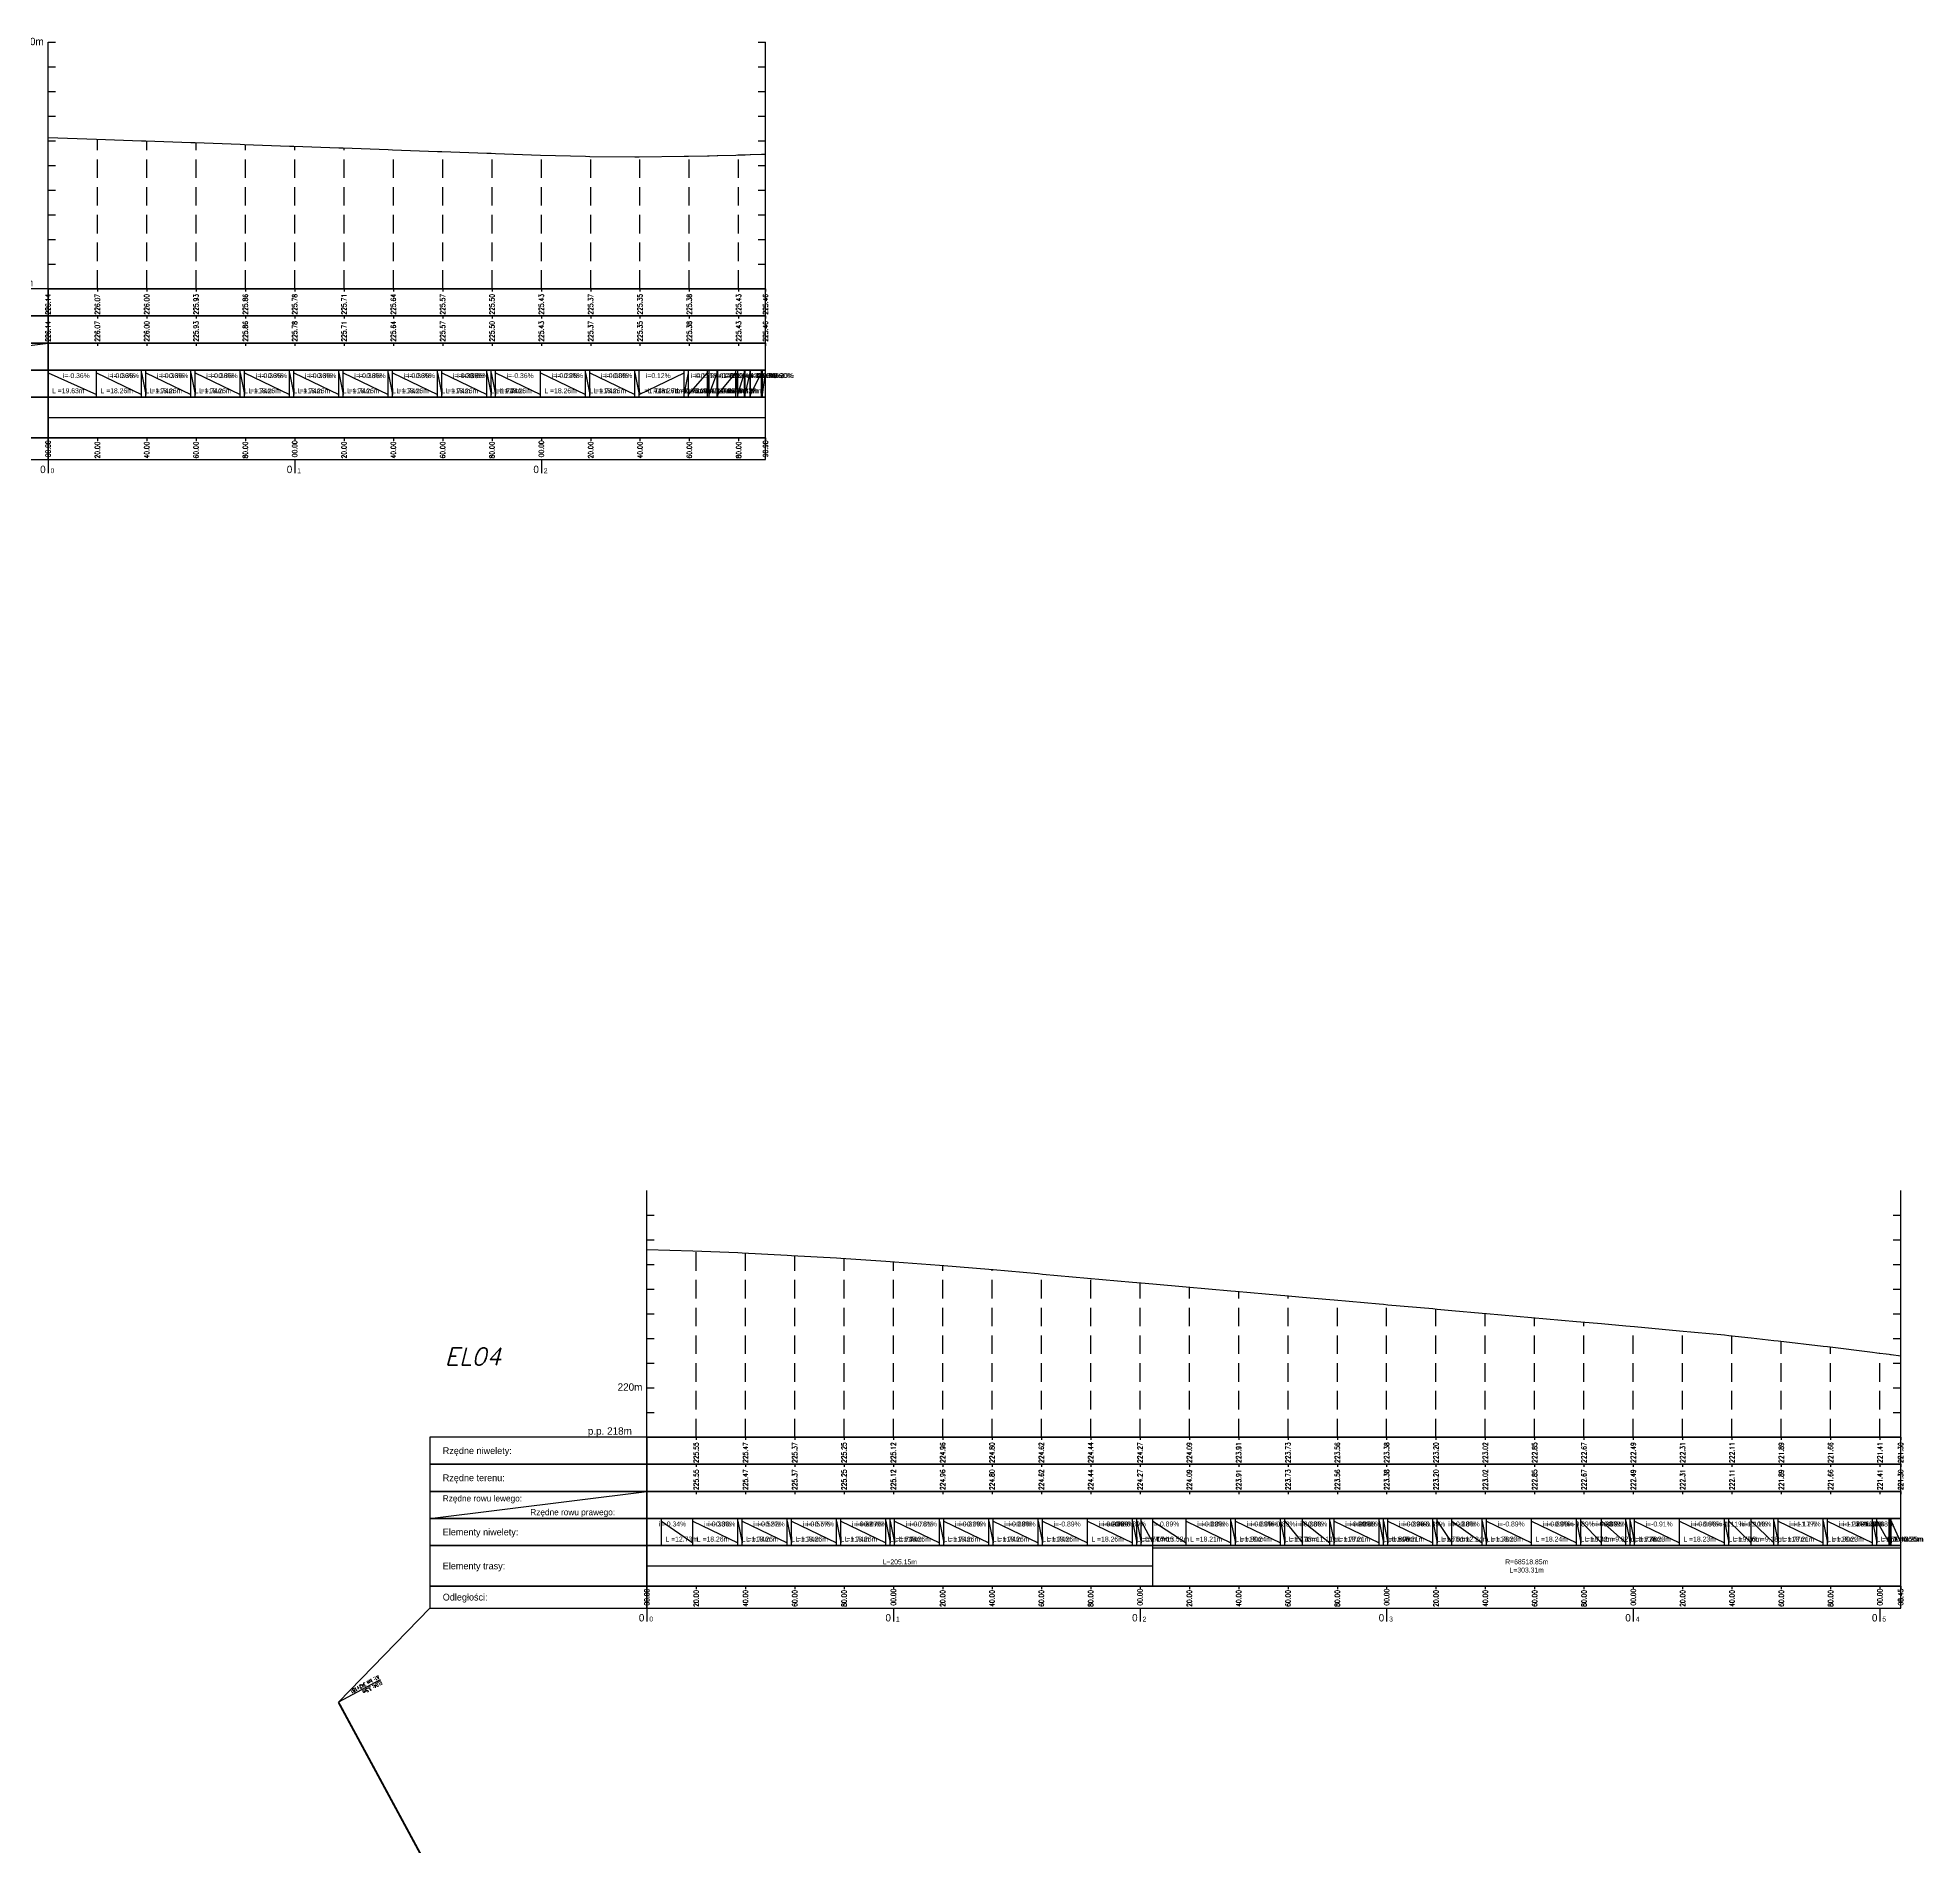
# Model space of a CAD drawing. Header units: metres. Extents: x 7399493 to 7407015, y 5696902 to 5712236.
# Drawn here: x 7404162 to 7404926, y 5706128 to 5706861 of the extents above; entities that cross this region are included whole.
import ezdxf

# ---------------------------------------------------------------- set-up
doc = ezdxf.new("R2010")
doc.units = ezdxf.units.M
doc.linetypes.add('DASHED', pattern=[0.75, 0.5, -0.25])
for name, color, linetype in [('Ekran_akustyczny_3.5m', 100, 'Continuous'), ('Ekran_akustyczny_3.5m_opis', 7, 'Continuous'), ('pomoc', 140, 'Continuous'), ('PR_0', 7, 'Continuous'), ('PR_istniejacy_teren', 7, 'Continuous'), ('robocza', 3, 'Continuous')]:
    doc.layers.add(name, color=color, linetype=linetype)
doc.styles.add('simplex 0.60', font='simplex.shx', dxfattribs={"width": 0.6})
doc.styles.add('simplex 0.80', font='simplex.shx', dxfattribs={"width": 0.8})
doc.styles.add('Standard poch.', font='simplex.shx', dxfattribs={"oblique": 15})

# ---------------------------------------------------------------- blocks, each defined once
blk = doc.blocks.new('*U88')
at = {"layer": 'robocza', "color": 7, "linetype": 'Continuous', "lineweight": -3}
for p, q in [((0, 100), (3, 100)), ((0, 0), (0, 100)), ((287.9, 100), (290.9, 100)), ((290.9, 0), (290.9, 100)), ((0, 90), (3, 90)), ((287.9, 90), (290.9, 90)), ((0, 80), (3, 80)), ((287.9, 80), (290.9, 80)), ((0, 70), (3, 70)), ((287.9, 70), (290.9, 70)), ((0, 60), (3, 60)), ((287.9, 60), (290.9, 60)), ((0, 50), (3, 50)), ((287.9, 50), (290.9, 50)), ((0, 40), (3, 40)), ((287.9, 40), (290.9, 40)), ((0, 30), (3, 30)), ((287.9, 30), (290.9, 30)), ((0, 20), (3, 20)), ((287.9, 20), (290.9, 20)), ((0, 10), (3, 10)), ((287.9, 10), (290.9, 10)), ((0, 0), (290.9, 0)), ((287.9, 0), (290.9, 0)), ((0, -11), (0, -12.1)), ((20, -11), (20, -12.1)), ((40, -11), (40, -12.1)), ((60, -11), (60, -12.1)), ((80, -11), (80, -12.1)), ((100, -11), (100, -12.1)), ((120, -11), (120, -12.1)), ((140, -11), (140, -12.1)), ((160, -11), (160, -12.1)), ((180, -11), (180, -12.1)), ((200, -11), (200, -12.1)), ((220, -11), (220, -12.1)), ((240, -11), (240, -12.1)), ((260, -11), (260, -12.1)), ((280, -11), (280, -12.1)), ((290.9, -11), (290.9, -12.1)), ((-88, -33), (0, -22)), ((0, -22), (0, -23.1)), ((20, -22), (20, -23.1)), ((40, -22), (40, -23.1)), ((60, -22), (60, -23.1)), ((80, -22), (80, -23.1)), ((100, -22), (100, -23.1)), ((120, -22), (120, -23.1)), ((140, -22), (140, -23.1)), ((160, -22), (160, -23.1)), ((180, -22), (180, -23.1)), ((200, -22), (200, -23.1)), ((220, -22), (220, -23.1)), ((240, -22), (240, -23.1)), ((260, -22), (260, -23.1)), ((280, -22), (280, -23.1)), ((290.9, -22), (290.9, -23.1)), ((0, -60.5), (0, -61.6)), ((20, -60.5), (20, -61.6)), ((40, -60.5), (40, -61.6)), ((60, -60.5), (60, -61.6)), ((80, -60.5), (80, -61.6)), ((100, -60.5), (100, -61.6)), ((120, -60.5), (120, -61.6)), ((140, -60.5), (140, -61.6)), ((160, -60.5), (160, -61.6)), ((180, -60.5), (180, -61.6)), ((200, -60.5), (200, -61.6)), ((220, -60.5), (220, -61.6)), ((240, -60.5), (240, -61.6)), ((260, -60.5), (260, -61.6)), ((280, -60.5), (280, -61.6)), ((290.9, -60.5), (290.9, -61.6)), ((0, -69.3), (0, -74.8)), ((100, -69.3), (100, -74.8)), ((200, -69.3), (200, -74.8))]:
    blk.add_line(p, q, dxfattribs=at)
at = {"layer": 'robocza', "color": 7, "linetype": 'DASHED', "lineweight": -3, "ltscale": 15}
for p, q in [((0, 0), (0, 61.42)), ((20, 0), (20, 60.7)), ((40, 0), (40, 59.98)), ((60, 0), (60, 59.27)), ((80, 0), (80, 58.55)), ((100, 0), (100, 57.83)), ((120, 0), (120, 57.12)), ((140, 0), (140, 56.4)), ((160, 0), (160, 55.69)), ((180, 0), (180, 54.97)), ((200, 0), (200, 54.26)), ((220, 0), (220, 53.69)), ((240, 0), (240, 53.54)), ((260, 0), (260, 53.78)), ((280, 0), (280, 54.31)), ((290.9, 0), (290.9, 54.64))]:
    blk.add_line(p, q, dxfattribs=at)
at = {"layer": 'robocza', "color": 1, "linetype": 'Continuous', "lineweight": -3}
for p, q in [((0, 0), (0, -1.1)), ((20, 0), (20, -1.1)), ((40, 0), (40, -1.1)), ((60, 0), (60, -1.1)), ((80, 0), (80, -1.1)), ((100, 0), (100, -1.1)), ((120, 0), (120, -1.1)), ((140, 0), (140, -1.1)), ((160, 0), (160, -1.1)), ((180, 0), (180, -1.1)), ((200, 0), (200, -1.1)), ((220, 0), (220, -1.1)), ((240, 0), (240, -1.1)), ((260, 0), (260, -1.1)), ((280, 0), (280, -1.1)), ((290.9, 0), (290.9, -1.1)), ((0, -22), (0, -23.1)), ((20, -22), (20, -23.1)), ((40, -22), (40, -23.1)), ((60, -22), (60, -23.1)), ((80, -22), (80, -23.1)), ((100, -22), (100, -23.1)), ((120, -22), (120, -23.1)), ((140, -22), (140, -23.1)), ((160, -22), (160, -23.1)), ((180, -22), (180, -23.1)), ((200, -22), (200, -23.1)), ((220, -22), (220, -23.1)), ((240, -22), (240, -23.1)), ((260, -22), (260, -23.1)), ((280, -22), (280, -23.1)), ((290.9, -22), (290.9, -23.1)), ((0, -44), (0, -33)), ((0, -34.1), (19.63, -42.9)), ((19.63, -44), (19.63, -33)), ((19.63, -34.1), (37.89, -42.9)), ((37.89, -44), (37.89, -33)), ((37.89, -34.1), (39.63, -42.9)), ((39.63, -44), (39.63, -33)), ((39.63, -34.1), (57.89, -42.9)), ((57.89, -44), (57.89, -33)), ((57.89, -34.1), (59.63, -42.9)), ((59.63, -44), (59.63, -33)), ((59.63, -34.1), (77.89, -42.9)), ((77.89, -44), (77.89, -33)), ((77.89, -34.1), (79.63, -42.9)), ((79.63, -44), (79.63, -33)), ((79.63, -34.1), (97.89, -42.9)), ((97.89, -44), (97.89, -33)), ((97.89, -34.1), (99.63, -42.9)), ((99.63, -44), (99.63, -33)), ((99.63, -34.1), (117.89, -42.9)), ((117.89, -44), (117.89, -33)), ((117.89, -34.1), (119.63, -42.9)), ((119.63, -44), (119.63, -33)), ((119.63, -34.1), (137.89, -42.9)), ((137.89, -44), (137.89, -33)), ((137.89, -34.1), (139.63, -42.9)), ((139.63, -44), (139.63, -33)), ((139.63, -34.1), (157.89, -42.9)), ((157.89, -44), (157.89, -33)), ((157.89, -34.1), (159.63, -42.9)), ((159.63, -44), (159.63, -33)), ((159.63, -34.1), (177.89, -42.9)), ((177.89, -44), (177.89, -33)), ((177.89, -34.1), (179.63, -42.9)), ((179.63, -44), (179.63, -33)), ((179.63, -34.1), (181.37, -42.9)), ((181.37, -44), (181.37, -33)), ((181.37, -34.1), (199.63, -42.9)), ((199.63, -44), (199.63, -33)), ((199.63, -34.1), (217.89, -42.9)), ((217.89, -44), (217.89, -33)), ((217.89, -34.1), (219.63, -42.9)), ((219.63, -44), (219.63, -33)), ((219.63, -34.1), (237.89, -42.9)), ((237.89, -44), (237.89, -33)), ((237.89, -34.1), (239.63, -42.9)), ((239.63, -44), (239.63, -33)), ((239.63, -42.9), (257.89, -34.1)), ((257.89, -44), (257.89, -33)), ((257.89, -42.9), (259.63, -34.1)), ((259.63, -44), (259.63, -33)), ((259.63, -42.9), (267.33, -34.1)), ((267.33, -44), (267.33, -33)), ((267.33, -42.9), (268.06, -34.1)), ((268.06, -44), (268.06, -33)), ((268.06, -42.9), (271.25, -34.1)), ((271.25, -44), (271.25, -33)), ((271.25, -42.9), (271.56, -34.1)), ((271.56, -44), (271.56, -33)), ((271.56, -42.9), (278.93, -34.1)), ((278.93, -44), (278.93, -33)), ((278.93, -42.9), (279.63, -34.1)), ((279.63, -44), (279.63, -33)), ((279.63, -42.9), (282.32, -34.1)), ((282.32, -44), (282.32, -33)), ((282.32, -42.9), (282.58, -34.1)), ((282.58, -44), (282.58, -33)), ((282.58, -42.9), (284.65, -34.1)), ((284.65, -44), (284.65, -33)), ((284.65, -42.9), (284.84, -34.1)), ((284.84, -44), (284.84, -33)), ((284.84, -42.9), (289.22, -34.1)), ((289.22, -44), (289.22, -33)), ((289.22, -42.9), (289.63, -34.1)), ((289.63, -44), (289.63, -33)), ((289.63, -42.9), (290.9, -34.1)), ((0, -60.5), (0, -44)), ((0, -52.25), (290.9, -52.25))]:
    blk.add_line(p, q, dxfattribs=at)
at = {"layer": 'robocza', "color": 7, "linetype": 'Continuous', "lineweight": -3}
for points in [[(0, -11), (0, 0), (-88, 0), (-88, -11)], [(0, -11), (290.9, -11), (290.9, 0), (0, 0)], [(0, -22), (0, -11), (-88, -11), (-88, -22)], [(0, -22), (290.9, -22), (290.9, -11), (0, -11)], [(0, -33), (0, -22), (-88, -22), (-88, -33)], [(0, -33), (0, -22), (-88, -22), (-88, -33)], [(0, -33), (290.9, -33), (290.9, -22), (0, -22)], [(0, -33), (290.9, -33), (290.9, -22), (0, -22)], [(0, -44), (0, -33), (-88, -33), (-88, -44)], [(0, -44), (290.9, -44), (290.9, -33), (0, -33)], [(0, -60.5), (0, -44), (-88, -44), (-88, -60.5)], [(0, -60.5), (290.9, -60.5), (290.9, -44), (0, -44)], [(0, -69.3), (0, -60.5), (-88, -60.5), (-88, -69.3)], [(0, -69.3), (290.9, -69.3), (290.9, -60.5), (0, -60.5)]]:
    blk.add_3dface(points, dxfattribs=at)
at = {"layer": 'robocza', "color": 2, "linetype": 'Continuous', "lineweight": -3, "char_height": 3}
for s, insert, attachment_point in [('230m', (-1.8, 100.3), 6), ('p.p. 220m', (-15, 4), 2)]:
    blk.add_mtext(s, dxfattribs=dict(at, insert=insert, attachment_point=attachment_point))
at = {"layer": 'robocza', "color": 7, "linetype": 'Continuous', "lineweight": -3, "attachment_point": 4}
for s, insert, char_height in [('Rzędne niwelety:', (-82.75, -5.9), 2.75), ('Rzędne terenu:', (-82.75, -16.9), 2.75), ('Rzędne rowu lewego:', (-82.75, -25.2), 2.5), ('Elementy niwelety:', (-82.75, -38.9), 2.75), ('Elementy trasy:', (-82.75, -52.65), 2.75), ('Odległości:', (-82.75, -65.3), 2.75)]:
    blk.add_mtext(s, dxfattribs=dict(at, insert=insert, char_height=char_height))
at = {"layer": 'robocza', "color": 1, "linetype": 'Continuous', "lineweight": -3, "insert": (-47.25, -30.8), "char_height": 2.5, "attachment_point": 4}
blk.add_mtext('Rzędne rowu prawego:', dxfattribs=at)
blk = doc.blocks.new('*U87')
at = {"layer": 'PR_istniejacy_teren', "color": 7, "linetype": 'Continuous', "lineweight": -3, "ltscale": 4}
for p, q in [((7404820.8, 5706881.61), (7404840.43, 5706880.91)), ((7404840.43, 5706880.91), (7404858.69, 5706880.26)), ((7404858.69, 5706880.26), (7404860.43, 5706880.19)), ((7404860.43, 5706880.19), (7404878.69, 5706879.54)), ((7404878.69, 5706879.54), (7404880.43, 5706879.48)), ((7404880.43, 5706879.48), (7404898.69, 5706878.82)), ((7404898.69, 5706878.82), (7404900.43, 5706878.76)), ((7404900.43, 5706878.76), (7404918.69, 5706878.11)), ((7404918.69, 5706878.11), (7404920.43, 5706878.04)), ((7404920.43, 5706878.04), (7404938.69, 5706877.39)), ((7404938.69, 5706877.39), (7404940.43, 5706877.33)), ((7404940.43, 5706877.33), (7404958.69, 5706876.67)), ((7404958.69, 5706876.67), (7404960.43, 5706876.61)), ((7404960.43, 5706876.61), (7404978.69, 5706875.96)), ((7404978.69, 5706875.96), (7404980.43, 5706875.9)), ((7404980.43, 5706875.9), (7404998.69, 5706875.24)), ((7404998.69, 5706875.24), (7405000.43, 5706875.18)), ((7405000.43, 5706875.18), (7405002.17, 5706875.12)), ((7405002.17, 5706875.12), (7405020.43, 5706874.46)), ((7405020.43, 5706874.46), (7405038.69, 5706873.94)), ((7405038.69, 5706873.94), (7405040.43, 5706873.89)), ((7405040.43, 5706873.89), (7405058.69, 5706873.75)), ((7405058.69, 5706873.75), (7405060.43, 5706873.74)), ((7405060.43, 5706873.74), (7405078.69, 5706873.95)), ((7405078.69, 5706873.95), (7405080.43, 5706873.97)), ((7405080.43, 5706873.97), (7405088.12, 5706874.14)), ((7405088.12, 5706874.14), (7405088.85, 5706874.15)), ((7405088.85, 5706874.15), (7405092.05, 5706874.24)), ((7405092.05, 5706874.24), (7405092.35, 5706874.25)), ((7405092.35, 5706874.25), (7405099.72, 5706874.47)), ((7405099.72, 5706874.47), (7405100.43, 5706874.5)), ((7405100.43, 5706874.5), (7405103.12, 5706874.58)), ((7405103.12, 5706874.58), (7405103.38, 5706874.58)), ((7405103.38, 5706874.58), (7405105.44, 5706874.65)), ((7405105.44, 5706874.65), (7405105.64, 5706874.65)), ((7405105.64, 5706874.65), (7405110.01, 5706874.78)), ((7405110.01, 5706874.78), (7405110.43, 5706874.8)), ((7405110.43, 5706874.8), (7405111.7, 5706874.83))]:
    blk.add_line(p, q, dxfattribs=at)
blk = doc.blocks.new('*U86')
at = {"layer": 'robocza', "color": 1, "linetype": 'Continuous', "lineweight": -3, "char_height": 2, "attachment_point": 6, "rotation": 89.99998, "style": 'simplex 0.80'}
for s, insert in [('226.14', (7404820.8, 5706818.11)), ('226.07', (7404840.8, 5706818.11)), ('226.00', (7404860.8, 5706818.11)), ('225.93', (7404880.8, 5706818.11)), ('225.86', (7404900.8, 5706818.11)), ('225.78', (7404920.8, 5706818.11)), ('225.71', (7404940.8, 5706818.11)), ('225.64', (7404960.8, 5706818.11)), ('225.57', (7404980.8, 5706818.11)), ('225.50', (7405000.8, 5706818.11)), ('225.43', (7405020.8, 5706818.11)), ('225.37', (7405040.8, 5706818.11)), ('225.35', (7405060.8, 5706818.11)), ('225.38', (7405080.8, 5706818.11)), ('225.43', (7405100.8, 5706818.11)), ('225.46', (7405111.7, 5706818.11))]:
    blk.add_mtext(s, dxfattribs=dict(at, insert=insert))
blk = doc.blocks.new('*U85')
at = {"layer": 'robocza', "color": 1, "linetype": 'Continuous', "lineweight": -3, "char_height": 2, "attachment_point": 6, "rotation": 89.99998, "style": 'simplex 0.80'}
for s, insert in [('226.14', (7404820.8, 5706807.11)), ('226.07', (7404840.8, 5706807.11)), ('226.00', (7404860.8, 5706807.11)), ('225.93', (7404880.8, 5706807.11)), ('225.86', (7404900.8, 5706807.11)), ('225.78', (7404920.8, 5706807.11)), ('225.71', (7404940.8, 5706807.11)), ('225.64', (7404960.8, 5706807.11)), ('225.57', (7404980.8, 5706807.11)), ('225.50', (7405000.8, 5706807.11)), ('225.43', (7405020.8, 5706807.11)), ('225.37', (7405040.8, 5706807.11)), ('225.35', (7405060.8, 5706807.11)), ('225.38', (7405080.8, 5706807.11)), ('225.43', (7405100.8, 5706807.11)), ('225.46', (7405111.7, 5706807.11))]:
    blk.add_mtext(s, dxfattribs=dict(at, insert=insert))
blk = doc.blocks.new('*U84')
at = {"layer": 'PR_0', "color": 1, "linetype": 'Continuous', "lineweight": -3, "char_height": 2}
for s, insert, attachment_point in [('i=-0.36%', (7404837.68, 5706783.95), 9), ('i=-0.36%', (7404855.94, 5706783.95), 9), ('i=-0.36%', (7404857.68, 5706783.95), 9), ('i=-0.36%', (7404875.94, 5706783.95), 9), ('i=-0.36%', (7404877.68, 5706783.95), 9), ('i=-0.36%', (7404895.94, 5706783.95), 9), ('i=-0.36%', (7404897.68, 5706783.95), 9), ('i=-0.36%', (7404915.94, 5706783.95), 9), ('i=-0.36%', (7404917.68, 5706783.95), 9), ('i=-0.36%', (7404935.94, 5706783.95), 9), ('i=-0.36%', (7404937.68, 5706783.95), 9), ('i=-0.36%', (7404955.94, 5706783.95), 9), ('i=-0.36%', (7404957.68, 5706783.95), 9), ('i=-0.36%', (7404975.94, 5706783.95), 9), ('i=-0.36%', (7404977.68, 5706783.95), 9), ('i=-0.36%', (7404995.94, 5706783.95), 9), ('i=-0.36%', (7404997.68, 5706783.95), 9), ('i=-0.36%', (7404999.42, 5706783.95), 9), ('i=-0.36%', (7405017.68, 5706783.95), 9), ('i=-0.28%', (7405035.94, 5706783.95), 9), ('i=-0.28%', (7405037.68, 5706783.95), 9), ('i=-0.08%', (7405055.94, 5706783.95), 9), ('i=-0.08%', (7405057.68, 5706783.95), 9), ('i=0.12%', (7405063.18, 5706783.95), 7), ('i=0.12%', (7405081.44, 5706783.95), 7), ('i=0.22%', (7405083.18, 5706783.95), 7), ('i=0.22%', (7405090.87, 5706783.95), 7), ('i=0.29%', (7405091.6, 5706783.95), 7), ('i=0.29%', (7405094.8, 5706783.95), 7), ('i=0.30%', (7405095.1, 5706783.95), 7), ('i=0.30%', (7405102.47, 5706783.95), 7), ('i=0.30%', (7405103.18, 5706783.95), 7), ('i=0.30%', (7405105.87, 5706783.95), 7), ('i=0.30%', (7405106.13, 5706783.95), 7), ('i=0.30%', (7405108.19, 5706783.95), 7), ('i=0.30%', (7405108.39, 5706783.95), 7), ('i=0.30%', (7405112.76, 5706783.95), 7), ('i=0.30%', (7405113.18, 5706783.95), 7), ('L =19.63m', (7404822.42, 5706777.82), 7), ('L =18.26m', (7404842.05, 5706777.82), 7), ('L =1.74m', (7404860.31, 5706777.82), 7), ('L =18.26m', (7404862.05, 5706777.82), 7), ('L =1.74m', (7404880.31, 5706777.82), 7), ('L =18.26m', (7404882.05, 5706777.82), 7), ('L =1.74m', (7404900.31, 5706777.82), 7), ('L =18.26m', (7404902.05, 5706777.82), 7), ('L =1.74m', (7404920.31, 5706777.82), 7), ('L =18.26m', (7404922.05, 5706777.82), 7), ('L =1.74m', (7404940.31, 5706777.82), 7), ('L =18.26m', (7404942.05, 5706777.82), 7), ('L =1.74m', (7404960.31, 5706777.82), 7), ('L =18.26m', (7404962.05, 5706777.82), 7), ('L =1.74m', (7404980.31, 5706777.82), 7), ('L =18.26m', (7404982.05, 5706777.82), 7), ('L =1.74m', (7405000.31, 5706777.82), 7), ('L =1.74m', (7405002.05, 5706777.82), 7), ('L =18.26m', (7405003.79, 5706777.82), 7), ('L =18.26m', (7405022.05, 5706777.82), 7), ('L =1.74m', (7405040.31, 5706777.82), 7), ('L =18.26m', (7405042.05, 5706777.82), 7), ('L =1.74m', (7405060.31, 5706777.82), 7), ('L =18.26m', (7405077.06, 5706777.82), 9), ('L =1.74m', (7405078.8, 5706777.82), 9), ('L =7.69m', (7405086.5, 5706777.82), 9), ('L =0.73m', (7405087.23, 5706777.82), 9), ('L =3.19m', (7405090.42, 5706777.82), 9), ('L =0.30m', (7405090.73, 5706777.82), 9), ('L =7.37m', (7405098.1, 5706777.82), 9), ('L =0.70m', (7405098.8, 5706777.82), 9), ('L =2.69m', (7405101.5, 5706777.82), 9), ('L =0.26m', (7405101.75, 5706777.82), 9), ('L =2.07m', (7405103.82, 5706777.82), 9), ('L =0.20m', (7405104.01, 5706777.82), 9), ('L =4.37m', (7405108.39, 5706777.82), 9), ('L =0.42m', (7405108.8, 5706777.82), 9), ('L =1.27m', (7405110.08, 5706777.82), 9)]:
    blk.add_mtext(s, dxfattribs=dict(at, insert=insert, attachment_point=attachment_point))
blk = doc.blocks.new('*U83')
at = {"layer": 'robocza', "color": 1, "linetype": 'Continuous', "lineweight": -3, "char_height": 2, "attachment_point": 5, "rotation": 90, "style": 'simplex 0.80'}
for s, insert in [('00.00', (7404820.8, 5706755.3)), ('20.00', (7404840.8, 5706754.8)), ('40.00', (7404860.8, 5706754.8)), ('60.00', (7404880.8, 5706754.8)), ('80.00', (7404900.8, 5706754.8)), ('00.00', (7404920.8, 5706755.3)), ('20.00', (7404940.8, 5706754.8)), ('40.00', (7404960.8, 5706754.8)), ('60.00', (7404980.8, 5706754.8)), ('80.00', (7405000.8, 5706754.8)), ('00.00', (7405020.8, 5706755.3)), ('20.00', (7405040.8, 5706754.8)), ('40.00', (7405060.8, 5706754.8)), ('60.00', (7405080.8, 5706754.8)), ('80.00', (7405100.8, 5706754.8)), ('90.90', (7405111.7, 5706755.3))]:
    blk.add_mtext(s, dxfattribs=dict(at, insert=insert))
blk = doc.blocks.new('*U82')
at = {"layer": 'robocza', "color": 1, "linetype": 'Continuous', "lineweight": -3}
for s, insert, char_height, attachment_point in [('0', (7404819.8, 5706745.4), 3, 9), ('0', (7404821.79, 5706745.4), 2, 7), ('0', (7404919.8, 5706745.4), 3, 9), ('1', (7404921.79, 5706745.4), 2, 7), ('0', (7405019.8, 5706745.4), 3, 9), ('2', (7405021.79, 5706745.4), 2, 7)]:
    blk.add_mtext(s, dxfattribs=dict(at, insert=insert, char_height=char_height, attachment_point=attachment_point))
blk = doc.blocks.new('*U96')
at = {"layer": 'robocza', "color": 7, "linetype": 'DASHED', "lineweight": -3, "ltscale": 15}
for p, q in [((0, 0), (0, 100)), ((20, 0), (20, 75.48)), ((40, 0), (40, 74.7)), ((60, 0), (60, 73.66)), ((80, 0), (80, 72.5)), ((100, 0), (100, 71.16)), ((120, 0), (120, 69.62)), ((140, 0), (140, 67.98)), ((160, 0), (160, 66.21)), ((180, 0), (180, 64.43)), ((200, 0), (200, 62.66)), ((220, 0), (220, 60.89)), ((240, 0), (240, 59.11)), ((260, 0), (260, 57.33)), ((280, 0), (280, 55.56)), ((300, 0), (300, 53.78)), ((320, 0), (320, 52)), ((340, 0), (340, 50.23)), ((360, 0), (360, 48.45)), ((380, 0), (380, 46.67)), ((400, 0), (400, 44.9)), ((420, 0), (420, 43.07)), ((440, 0), (440, 41.13)), ((460, 0), (460, 38.91)), ((480, 0), (480, 36.56)), ((500, 0), (500, 34.1)), ((508.45, 0), (508.45, 33.02))]:
    blk.add_line(p, q, dxfattribs=at)
at = {"layer": 'robocza', "color": 7, "linetype": 'Continuous', "lineweight": -3}
for p, q in [((0, 0), (0, 100)), ((508.45, 0), (508.45, 100)), ((0, 90), (3, 90)), ((505.45, 90), (508.45, 90)), ((0, 80), (3, 80)), ((505.45, 80), (508.45, 80)), ((0, 70), (3, 70)), ((505.45, 70), (508.45, 70)), ((0, 60), (3, 60)), ((505.45, 60), (508.45, 60)), ((0, 50), (3, 50)), ((505.45, 50), (508.45, 50)), ((0, 40), (3, 40)), ((505.45, 40), (508.45, 40)), ((0, 30), (3, 30)), ((505.45, 30), (508.45, 30)), ((0, 20), (3, 20)), ((505.45, 20), (508.45, 20)), ((0, 10), (3, 10)), ((505.45, 10), (508.45, 10)), ((0, 0), (508.45, 0)), ((505.45, 0), (508.45, 0)), ((0, -11), (0, -12.1)), ((20, -11), (20, -12.1)), ((40, -11), (40, -12.1)), ((60, -11), (60, -12.1)), ((80, -11), (80, -12.1)), ((100, -11), (100, -12.1)), ((120, -11), (120, -12.1)), ((140, -11), (140, -12.1)), ((160, -11), (160, -12.1)), ((180, -11), (180, -12.1)), ((200, -11), (200, -12.1)), ((220, -11), (220, -12.1)), ((240, -11), (240, -12.1)), ((260, -11), (260, -12.1)), ((280, -11), (280, -12.1)), ((300, -11), (300, -12.1)), ((320, -11), (320, -12.1)), ((340, -11), (340, -12.1)), ((360, -11), (360, -12.1)), ((380, -11), (380, -12.1)), ((400, -11), (400, -12.1)), ((420, -11), (420, -12.1)), ((440, -11), (440, -12.1)), ((460, -11), (460, -12.1)), ((480, -11), (480, -12.1)), ((500, -11), (500, -12.1)), ((508.45, -11), (508.45, -12.1)), ((-88, -33), (0, -22)), ((0, -22), (0, -23.1)), ((20, -22), (20, -23.1)), ((40, -22), (40, -23.1)), ((60, -22), (60, -23.1)), ((80, -22), (80, -23.1)), ((100, -22), (100, -23.1)), ((120, -22), (120, -23.1)), ((140, -22), (140, -23.1)), ((160, -22), (160, -23.1)), ((180, -22), (180, -23.1)), ((200, -22), (200, -23.1)), ((220, -22), (220, -23.1)), ((240, -22), (240, -23.1)), ((260, -22), (260, -23.1)), ((280, -22), (280, -23.1)), ((300, -22), (300, -23.1)), ((320, -22), (320, -23.1)), ((340, -22), (340, -23.1)), ((360, -22), (360, -23.1)), ((380, -22), (380, -23.1)), ((400, -22), (400, -23.1)), ((420, -22), (420, -23.1)), ((440, -22), (440, -23.1)), ((460, -22), (460, -23.1)), ((480, -22), (480, -23.1)), ((500, -22), (500, -23.1)), ((508.45, -22), (508.45, -23.1)), ((0, -60.5), (0, -61.6)), ((20, -60.5), (20, -61.6)), ((40, -60.5), (40, -61.6)), ((60, -60.5), (60, -61.6)), ((80, -60.5), (80, -61.6)), ((100, -60.5), (100, -61.6)), ((120, -60.5), (120, -61.6)), ((140, -60.5), (140, -61.6)), ((160, -60.5), (160, -61.6)), ((180, -60.5), (180, -61.6)), ((200, -60.5), (200, -61.6)), ((220, -60.5), (220, -61.6)), ((240, -60.5), (240, -61.6)), ((260, -60.5), (260, -61.6)), ((280, -60.5), (280, -61.6)), ((300, -60.5), (300, -61.6)), ((320, -60.5), (320, -61.6)), ((340, -60.5), (340, -61.6)), ((360, -60.5), (360, -61.6)), ((380, -60.5), (380, -61.6)), ((400, -60.5), (400, -61.6)), ((420, -60.5), (420, -61.6)), ((440, -60.5), (440, -61.6)), ((460, -60.5), (460, -61.6)), ((480, -60.5), (480, -61.6)), ((500, -60.5), (500, -61.6)), ((508.45, -60.5), (508.45, -61.6)), ((0, -69.3), (0, -74.8)), ((100, -69.3), (100, -74.8)), ((200, -69.3), (200, -74.8)), ((300, -69.3), (300, -74.8)), ((400, -69.3), (400, -74.8)), ((500, -69.3), (500, -74.8))]:
    blk.add_line(p, q, dxfattribs=at)
at = {"layer": 'robocza', "color": 1, "linetype": 'Continuous', "lineweight": -3}
for p, q in [((0, 0), (0, -1.1)), ((20, 0), (20, -1.1)), ((40, 0), (40, -1.1)), ((60, 0), (60, -1.1)), ((80, 0), (80, -1.1)), ((100, 0), (100, -1.1)), ((120, 0), (120, -1.1)), ((140, 0), (140, -1.1)), ((160, 0), (160, -1.1)), ((180, 0), (180, -1.1)), ((200, 0), (200, -1.1)), ((220, 0), (220, -1.1)), ((240, 0), (240, -1.1)), ((260, 0), (260, -1.1)), ((280, 0), (280, -1.1)), ((300, 0), (300, -1.1)), ((320, 0), (320, -1.1)), ((340, 0), (340, -1.1)), ((360, 0), (360, -1.1)), ((380, 0), (380, -1.1)), ((400, 0), (400, -1.1)), ((420, 0), (420, -1.1)), ((440, 0), (440, -1.1)), ((460, 0), (460, -1.1)), ((480, 0), (480, -1.1)), ((500, 0), (500, -1.1)), ((508.45, 0), (508.45, -1.1)), ((0, -22), (0, -23.1)), ((20, -22), (20, -23.1)), ((40, -22), (40, -23.1)), ((60, -22), (60, -23.1)), ((80, -22), (80, -23.1)), ((100, -22), (100, -23.1)), ((120, -22), (120, -23.1)), ((140, -22), (140, -23.1)), ((160, -22), (160, -23.1)), ((180, -22), (180, -23.1)), ((200, -22), (200, -23.1)), ((220, -22), (220, -23.1)), ((240, -22), (240, -23.1)), ((260, -22), (260, -23.1)), ((280, -22), (280, -23.1)), ((300, -22), (300, -23.1)), ((320, -22), (320, -23.1)), ((340, -22), (340, -23.1)), ((360, -22), (360, -23.1)), ((380, -22), (380, -23.1)), ((400, -22), (400, -23.1)), ((420, -22), (420, -23.1)), ((440, -22), (440, -23.1)), ((460, -22), (460, -23.1)), ((480, -22), (480, -23.1)), ((500, -22), (500, -23.1)), ((508.45, -22), (508.45, -23.1)), ((5.94, -44), (5.94, -33)), ((5.94, -34.1), (18.67, -42.9)), ((18.67, -44), (18.67, -33)), ((18.67, -34.1), (36.93, -42.9)), ((36.93, -44), (36.93, -33)), ((36.93, -34.1), (38.67, -42.9)), ((38.67, -44), (38.67, -33)), ((38.67, -34.1), (56.93, -42.9)), ((56.93, -44), (56.93, -33)), ((56.93, -34.1), (58.67, -42.9)), ((58.67, -44), (58.67, -33)), ((58.67, -34.1), (76.93, -42.9)), ((76.93, -44), (76.93, -33)), ((76.93, -34.1), (78.67, -42.9)), ((78.67, -44), (78.67, -33)), ((78.67, -34.1), (96.93, -42.9)), ((96.93, -44), (96.93, -33)), ((96.93, -34.1), (98.67, -42.9)), ((98.67, -44), (98.67, -33)), ((98.67, -34.1), (100.41, -42.9)), ((100.41, -44), (100.41, -33)), ((100.41, -34.1), (118.67, -42.9)), ((118.67, -44), (118.67, -33)), ((118.67, -34.1), (120.41, -42.9)), ((120.41, -44), (120.41, -33)), ((120.41, -34.1), (138.67, -42.9)), ((138.67, -44), (138.67, -33)), ((138.67, -34.1), (140.41, -42.9)), ((140.41, -44), (140.41, -33)), ((140.41, -34.1), (158.67, -42.9)), ((158.67, -44), (158.67, -33)), ((158.67, -34.1), (160.41, -42.9)), ((160.41, -44), (160.41, -33)), ((160.41, -34.1), (178.67, -42.9)), ((178.67, -44), (178.67, -33)), ((178.67, -34.1), (196.93, -42.9)), ((196.93, -44), (196.93, -33)), ((196.93, -34.1), (198.67, -42.9)), ((198.67, -44), (198.67, -33)), ((198.67, -34.1), (200.4, -42.9)), ((200.4, -44), (200.4, -33)), ((200.4, -34.1), (205.15, -42.9)), ((205.15, -44), (205.15, -33)), ((205.15, -34.1), (218.67, -42.9)), ((218.67, -44), (218.67, -33)), ((218.67, -34.1), (236.88, -42.9)), ((236.88, -44), (236.88, -33)), ((236.88, -34.1), (238.68, -42.9)), ((238.68, -44), (238.68, -33)), ((238.68, -34.1), (256.91, -42.9)), ((256.91, -44), (256.91, -33)), ((256.91, -34.1), (258.68, -42.9)), ((258.68, -44), (258.68, -33)), ((258.68, -34.1), (265.81, -42.9)), ((265.81, -44), (265.81, -33)), ((265.81, -34.1), (276.91, -42.9)), ((276.91, -44), (276.91, -33)), ((276.91, -34.1), (278.69, -42.9)), ((278.69, -44), (278.69, -33)), ((278.69, -34.1), (296.9, -42.9)), ((296.9, -44), (296.9, -33)), ((296.9, -34.1), (298.69, -42.9)), ((298.69, -44), (298.69, -33)), ((298.69, -34.1), (300.49, -42.9)), ((300.49, -44), (300.49, -33)), ((300.49, -34.1), (318.7, -42.9)), ((318.7, -44), (318.7, -33)), ((318.7, -34.1), (320.46, -42.9)), ((320.46, -44), (320.46, -33)), ((320.46, -34.1), (326.47, -42.9)), ((326.47, -44), (326.47, -33)), ((326.47, -34.1), (338.7, -42.9)), ((338.7, -44), (338.7, -33)), ((338.7, -34.1), (340.48, -42.9)), ((340.48, -44), (340.48, -33)), ((340.48, -34.1), (358.71, -42.9)), ((358.71, -44), (358.71, -33)), ((358.71, -34.1), (376.94, -42.9)), ((376.94, -44), (376.94, -33)), ((376.94, -34.1), (378.71, -42.9)), ((378.71, -44), (378.71, -33)), ((378.71, -34.1), (387.13, -42.9)), ((387.13, -44), (387.13, -33)), ((387.13, -34.1), (396.95, -42.9)), ((396.95, -44), (396.95, -33)), ((396.95, -34.1), (398.72, -42.9)), ((398.72, -44), (398.72, -33)), ((398.72, -34.1), (400.5, -42.9)), ((400.5, -44), (400.5, -33)), ((400.5, -34.1), (418.73, -42.9)), ((418.73, -44), (418.73, -33)), ((418.73, -34.1), (436.96, -42.9)), ((436.96, -44), (436.96, -33)), ((436.96, -34.1), (438.73, -42.9)), ((438.73, -44), (438.73, -33)), ((438.73, -34.1), (447.79, -42.9)), ((447.79, -44), (447.79, -33)), ((447.79, -34.1), (456.97, -42.9)), ((456.97, -44), (456.97, -33)), ((456.97, -34.1), (458.74, -42.9)), ((458.74, -44), (458.74, -33)), ((458.74, -34.1), (476.95, -42.9)), ((476.95, -44), (476.95, -33)), ((476.95, -34.1), (478.74, -42.9)), ((478.74, -44), (478.74, -33)), ((478.74, -34.1), (496.97, -42.9)), ((496.97, -44), (496.97, -33)), ((496.97, -34.1), (498.75, -42.9)), ((498.75, -44), (498.75, -33)), ((498.75, -34.1), (503.78, -42.9)), ((503.78, -44), (503.78, -33)), ((503.78, -34.1), (504.28, -42.9)), ((504.28, -44), (504.28, -33)), ((504.28, -34.1), (504.52, -42.9)), ((504.52, -44), (504.52, -33)), ((504.52, -34.1), (508.45, -42.9)), ((0, -60.5), (0, -44)), ((205.15, -60.5), (205.15, -44)), ((205.15, -52.25), (205.15, -44.83)), ((205.15, -44.83), (508.45, -44.83)), ((0, -52.25), (0, -52.25)), ((0, -52.25), (205.15, -52.25))]:
    blk.add_line(p, q, dxfattribs=at)
at = {"layer": 'robocza', "color": 7, "linetype": 'Continuous', "lineweight": -3}
for points in [[(0, -11), (0, 0), (-88, 0), (-88, -11)], [(0, -11), (508.45, -11), (508.45, 0), (0, 0)], [(0, -22), (0, -11), (-88, -11), (-88, -22)], [(0, -22), (508.45, -22), (508.45, -11), (0, -11)], [(0, -33), (0, -22), (-88, -22), (-88, -33)], [(0, -33), (0, -22), (-88, -22), (-88, -33)], [(0, -33), (508.45, -33), (508.45, -22), (0, -22)], [(0, -33), (508.45, -33), (508.45, -22), (0, -22)], [(0, -44), (0, -33), (-88, -33), (-88, -44)], [(0, -44), (508.45, -44), (508.45, -33), (0, -33)], [(0, -60.5), (0, -44), (-88, -44), (-88, -60.5)], [(0, -60.5), (508.45, -60.5), (508.45, -44), (0, -44)], [(0, -69.3), (0, -60.5), (-88, -60.5), (-88, -69.3)], [(0, -69.3), (508.45, -69.3), (508.45, -60.5), (0, -60.5)]]:
    blk.add_3dface(points, dxfattribs=at)
at = {"layer": 'robocza', "color": 2, "linetype": 'Continuous', "lineweight": -3, "char_height": 3}
for s, insert, attachment_point in [('220m', (-1.8, 20.3), 6), ('p.p. 218m', (-15, 4), 2)]:
    blk.add_mtext(s, dxfattribs=dict(at, insert=insert, attachment_point=attachment_point))
at = {"layer": 'robocza', "color": 7, "linetype": 'Continuous', "lineweight": -3, "attachment_point": 4}
for s, insert, char_height in [('Rzędne niwelety:', (-82.75, -5.9), 2.75), ('Rzędne terenu:', (-82.75, -16.9), 2.75), ('Rzędne rowu lewego:', (-82.75, -25.2), 2.5), ('Elementy niwelety:', (-82.75, -38.9), 2.75), ('Elementy trasy:', (-82.75, -52.65), 2.75), ('Odległości:', (-82.75, -65.3), 2.75)]:
    blk.add_mtext(s, dxfattribs=dict(at, insert=insert, char_height=char_height))
at = {"layer": 'robocza', "color": 1, "linetype": 'Continuous', "lineweight": -3, "insert": (-47.25, -30.8), "char_height": 2.5, "attachment_point": 4}
blk.add_mtext('Rzędne rowu prawego:', dxfattribs=at)
blk = doc.blocks.new('*U94')
at = {"layer": 'robocza', "color": 1, "linetype": 'Continuous', "lineweight": -3, "char_height": 2, "attachment_point": 6, "rotation": 89.99998, "style": 'simplex 0.80'}
for s, insert in [('225.55', (7404820.36, 5707072.08)), ('225.47', (7404840.36, 5707072.08)), ('225.37', (7404860.36, 5707072.08)), ('225.25', (7404880.36, 5707072.08)), ('225.12', (7404900.36, 5707072.08)), ('224.96', (7404920.36, 5707072.08)), ('224.80', (7404940.36, 5707072.08)), ('224.62', (7404960.36, 5707072.08)), ('224.44', (7404980.36, 5707072.08)), ('224.27', (7405000.36, 5707072.08)), ('224.09', (7405020.36, 5707072.08)), ('223.91', (7405040.36, 5707072.08)), ('223.73', (7405060.36, 5707072.08)), ('223.56', (7405080.36, 5707072.08)), ('223.38', (7405100.36, 5707072.08)), ('223.20', (7405120.36, 5707072.08)), ('223.02', (7405140.36, 5707072.08)), ('222.85', (7405160.36, 5707072.08)), ('222.67', (7405180.36, 5707072.08)), ('222.49', (7405200.36, 5707072.08)), ('222.31', (7405220.36, 5707072.08)), ('222.11', (7405240.36, 5707072.08)), ('221.89', (7405260.36, 5707072.08)), ('221.66', (7405280.36, 5707072.08)), ('221.41', (7405300.36, 5707072.08)), ('221.30', (7405308.81, 5707072.08))]:
    blk.add_mtext(s, dxfattribs=dict(at, insert=insert))
blk = doc.blocks.new('*U93')
at = {"layer": 'robocza', "color": 1, "linetype": 'Continuous', "lineweight": -3, "char_height": 2, "attachment_point": 6, "rotation": 89.99998, "style": 'simplex 0.80'}
for s, insert in [('225.55', (7404820.36, 5707061.08)), ('225.47', (7404840.36, 5707061.08)), ('225.37', (7404860.36, 5707061.08)), ('225.25', (7404880.36, 5707061.08)), ('225.12', (7404900.36, 5707061.08)), ('224.96', (7404920.36, 5707061.08)), ('224.80', (7404940.36, 5707061.08)), ('224.62', (7404960.36, 5707061.08)), ('224.44', (7404980.36, 5707061.08)), ('224.27', (7405000.36, 5707061.08)), ('224.09', (7405020.36, 5707061.08)), ('223.73', (7405060.36, 5707061.08)), ('223.56', (7405080.36, 5707061.08)), ('223.38', (7405100.36, 5707061.08)), ('223.20', (7405120.36, 5707061.08)), ('223.02', (7405140.36, 5707061.08)), ('222.85', (7405160.36, 5707061.08)), ('222.67', (7405180.36, 5707061.08)), ('222.49', (7405200.36, 5707061.08)), ('221.89', (7405260.36, 5707061.08)), ('221.66', (7405280.36, 5707061.08)), ('221.30', (7405308.81, 5707061.08)), ('223.91', (7405040.36, 5707061.08)), ('222.31', (7405220.36, 5707061.08)), ('222.11', (7405240.36, 5707061.08)), ('221.41', (7405300.36, 5707061.08))]:
    blk.add_mtext(s, dxfattribs=dict(at, insert=insert))
blk = doc.blocks.new('*U92')
at = {"layer": 'PR_0', "color": 1, "linetype": 'Continuous', "lineweight": -3, "char_height": 2}
for s, insert, attachment_point in [('i=-0.34%', (7404816.28, 5707037.91), 9), ('i=-0.38%', (7404834.54, 5707037.91), 9), ('i=-0.38%', (7404836.28, 5707037.91), 9), ('i=-0.52%', (7404854.54, 5707037.91), 9), ('i=-0.52%', (7404856.28, 5707037.91), 9), ('i=-0.57%', (7404874.54, 5707037.91), 9), ('i=-0.57%', (7404876.28, 5707037.91), 9), ('i=-0.67%', (7404894.54, 5707037.91), 9), ('i=-0.67%', (7404896.28, 5707037.91), 9), ('i=-0.76%', (7404898.02, 5707037.91), 9), ('i=-0.76%', (7404916.28, 5707037.91), 9), ('i=-0.81%', (7404918.02, 5707037.91), 9), ('i=-0.81%', (7404936.28, 5707037.91), 9), ('i=-0.89%', (7404938.02, 5707037.91), 9), ('i=-0.89%', (7404956.28, 5707037.91), 9), ('i=-0.89%', (7404958.02, 5707037.91), 9), ('i=-0.89%', (7404976.28, 5707037.91), 9), ('i=-0.89%', (7404994.54, 5707037.91), 9), ('i=-0.89%', (7404996.28, 5707037.91), 9), ('i=-0.89%', (7404998.02, 5707037.91), 9), ('i=-0.89%', (7405002.76, 5707037.91), 9), ('i=-0.89%', (7405016.28, 5707037.91), 9), ('i=-0.89%', (7405034.49, 5707037.91), 9), ('i=-0.89%', (7405036.29, 5707037.91), 9), ('i=-0.89%', (7405054.53, 5707037.91), 9), ('i=-0.89%', (7405056.29, 5707037.91), 9), ('i=-0.89%', (7405063.42, 5707037.91), 9), ('i=-0.88%', (7405074.53, 5707037.91), 9), ('i=-0.88%', (7405076.3, 5707037.91), 9), ('i=-0.89%', (7405094.51, 5707037.91), 9), ('i=-0.89%', (7405096.3, 5707037.91), 9), ('i=-0.89%', (7405098.1, 5707037.91), 9), ('i=-0.89%', (7405116.31, 5707037.91), 9), ('i=-0.89%', (7405118.07, 5707037.91), 9), ('i=-0.89%', (7405124.08, 5707037.91), 9), ('i=-0.88%', (7405136.31, 5707037.91), 9), ('i=-0.89%', (7405138.09, 5707037.91), 9), ('i=-0.89%', (7405156.32, 5707037.91), 9), ('i=-0.89%', (7405174.55, 5707037.91), 9), ('i=-0.89%', (7405176.33, 5707037.91), 9), ('i=-0.89%', (7405184.74, 5707037.91), 9), ('i=-0.88%', (7405194.56, 5707037.91), 9), ('i=-0.88%', (7405196.33, 5707037.91), 9), ('i=-0.91%', (7405198.11, 5707037.91), 9), ('i=-0.91%', (7405216.34, 5707037.91), 9), ('i=-0.96%', (7405234.57, 5707037.91), 9), ('i=-0.96%', (7405236.34, 5707037.91), 9), ('i=-1.11%', (7405245.4, 5707037.91), 9), ('i=-1.10%', (7405254.58, 5707037.91), 9), ('i=-1.10%', (7405256.35, 5707037.91), 9), ('i=-1.17%', (7405274.56, 5707037.91), 9), ('i=-1.17%', (7405276.35, 5707037.91), 9), ('i=-1.23%', (7405294.58, 5707037.91), 9), ('i=-1.23%', (7405296.36, 5707037.91), 9), ('i=-1.28%', (7405301.39, 5707037.91), 9), ('i=-1.28%', (7405301.89, 5707037.91), 9), ('i=-1.28%', (7405302.14, 5707037.91), 9), ('i=-1.28%', (7405306.06, 5707037.91), 9), ('L =12.73m', (7404807.93, 5707031.79), 7), ('L =18.26m', (7404820.65, 5707031.79), 7), ('L =1.74m', (7404838.91, 5707031.79), 7), ('L =18.26m', (7404840.65, 5707031.79), 7), ('L =1.74m', (7404858.91, 5707031.79), 7), ('L =18.26m', (7404860.65, 5707031.79), 7), ('L =1.74m', (7404878.91, 5707031.79), 7), ('L =18.26m', (7404880.65, 5707031.79), 7), ('L =1.74m', (7404898.91, 5707031.79), 7), ('L =1.74m', (7404900.65, 5707031.79), 7), ('L =18.26m', (7404902.39, 5707031.79), 7), ('L =1.74m', (7404920.65, 5707031.79), 7), ('L =18.26m', (7404922.39, 5707031.79), 7), ('L =1.74m', (7404940.65, 5707031.79), 7), ('L =18.26m', (7404942.39, 5707031.79), 7), ('L =1.74m', (7404960.65, 5707031.79), 7), ('L =18.26m', (7404962.39, 5707031.79), 7), ('L =18.26m', (7404980.65, 5707031.79), 7), ('L =1.74m', (7404998.91, 5707031.79), 7), ('L =1.74m', (7405000.65, 5707031.79), 7), ('L =4.74m', (7405002.39, 5707031.79), 7), ('L =13.52m', (7405007.13, 5707031.79), 7), ('L =18.21m', (7405020.66, 5707031.79), 7), ('L =1.80m', (7405038.87, 5707031.79), 7), ('L =18.24m', (7405040.66, 5707031.79), 7), ('L =1.77m', (7405058.9, 5707031.79), 7), ('L =7.13m', (7405060.67, 5707031.79), 7), ('L =11.11m', (7405067.79, 5707031.79), 7), ('L =1.77m', (7405078.9, 5707031.79), 7), ('L =18.21m', (7405080.67, 5707031.79), 7), ('L =1.80m', (7405098.88, 5707031.79), 7), ('L =1.79m', (7405100.68, 5707031.79), 7), ('L =18.21m', (7405102.47, 5707031.79), 7), ('L =1.76m', (7405120.68, 5707031.79), 7), ('L =6.01m', (7405122.44, 5707031.79), 7), ('L =12.24m', (7405128.45, 5707031.79), 7), ('L =1.78m', (7405140.69, 5707031.79), 7), ('L =18.23m', (7405142.47, 5707031.79), 7), ('L =18.24m', (7405160.69, 5707031.79), 7), ('L =1.77m', (7405178.93, 5707031.79), 7), ('L =8.42m', (7405180.7, 5707031.79), 7), ('L =9.82m', (7405189.12, 5707031.79), 7), ('L =1.77m', (7405198.94, 5707031.79), 7), ('L =1.78m', (7405200.71, 5707031.79), 7), ('L =18.23m', (7405202.48, 5707031.79), 7), ('L =18.23m', (7405220.71, 5707031.79), 7), ('L =1.77m', (7405238.94, 5707031.79), 7), ('L =9.06m', (7405240.72, 5707031.79), 7), ('L =9.18m', (7405249.78, 5707031.79), 7), ('L =1.77m', (7405258.95, 5707031.79), 7), ('L =18.21m', (7405260.72, 5707031.79), 7), ('L =1.80m', (7405278.93, 5707031.79), 7), ('L =18.23m', (7405280.73, 5707031.79), 7), ('L =1.77m', (7405298.96, 5707031.79), 7), ('L =5.04m', (7405300.73, 5707031.79), 7), ('L =0.50m', (7405305.77, 5707031.79), 7), ('L =0.25m', (7405306.26, 5707031.79), 7), ('L =3.93m', (7405306.51, 5707031.79), 7)]:
    blk.add_mtext(s, dxfattribs=dict(at, insert=insert, attachment_point=attachment_point))
blk = doc.blocks.new('*U91')
at = {"layer": 'robocza', "color": 1, "linetype": 'Continuous', "lineweight": -3, "char_height": 2}
for s, insert, attachment_point in [('L=205.15m', (7404902.93, 5707022.54), 8), ('R=68518.85m^JL=303.31m', (7405157.16, 5707021.91), 5)]:
    blk.add_mtext(s, dxfattribs=dict(at, insert=insert, attachment_point=attachment_point))
blk = doc.blocks.new('*U90')
at = {"layer": 'robocza', "color": 1, "linetype": 'Continuous', "lineweight": -3, "char_height": 2, "attachment_point": 5, "rotation": 90, "style": 'simplex 0.80'}
for s, insert in [('00.00', (7404800.36, 5707009.26)), ('20.00', (7404820.36, 5707008.76)), ('40.00', (7404840.36, 5707008.76)), ('60.00', (7404860.36, 5707008.76)), ('80.00', (7404880.36, 5707008.76)), ('00.00', (7404900.36, 5707009.26)), ('20.00', (7404920.36, 5707008.76)), ('40.00', (7404940.36, 5707008.76)), ('60.00', (7404960.36, 5707008.76)), ('80.00', (7404980.36, 5707008.76)), ('00.00', (7405000.36, 5707009.26)), ('20.00', (7405020.36, 5707008.76)), ('40.00', (7405040.36, 5707008.76)), ('60.00', (7405060.36, 5707008.76)), ('80.00', (7405080.36, 5707008.76)), ('00.00', (7405100.36, 5707009.26)), ('20.00', (7405120.36, 5707008.76)), ('40.00', (7405140.36, 5707008.76)), ('60.00', (7405160.36, 5707008.76)), ('80.00', (7405180.36, 5707008.76)), ('00.00', (7405200.36, 5707009.26)), ('20.00', (7405220.36, 5707008.76)), ('40.00', (7405240.36, 5707008.76)), ('60.00', (7405260.36, 5707008.76)), ('80.00', (7405280.36, 5707008.76)), ('00.00', (7405300.36, 5707009.26)), ('08.45', (7405308.81, 5707009.26))]:
    blk.add_mtext(s, dxfattribs=dict(at, insert=insert))
blk = doc.blocks.new('*U89')
at = {"layer": 'robocza', "color": 1, "linetype": 'Continuous', "lineweight": -3}
for s, insert, char_height, attachment_point in [('0', (7404799.36, 5706999.36), 3, 9), ('0', (7404801.36, 5706999.36), 2, 7), ('0', (7404899.36, 5706999.36), 3, 9), ('1', (7404901.36, 5706999.36), 2, 7), ('0', (7404999.36, 5706999.36), 3, 9), ('2', (7405001.36, 5706999.36), 2, 7), ('0', (7405099.36, 5706999.36), 3, 9), ('3', (7405101.36, 5706999.36), 2, 7), ('0', (7405199.36, 5706999.36), 3, 9), ('4', (7405201.36, 5706999.36), 2, 7), ('0', (7405299.36, 5706999.36), 3, 9), ('5', (7405301.36, 5706999.36), 2, 7)]:
    blk.add_mtext(s, dxfattribs=dict(at, insert=insert, char_height=char_height, attachment_point=attachment_point))

msp = doc.modelspace()

# ---------------------------------------------------------------- linework, layer by layer
at = {"layer": 'Ekran_akustyczny_3.5m', "const_width": 0.8}
msp.add_lwpolyline([(7404283.97, 5706186.02), (7404381.5, 5706005.55, -0.001107), (7404525.12, 5705738.4, -0.001107)], format="xyb", dxfattribs=at)
at = {"layer": 'Ekran_akustyczny_3.5m_opis'}
msp.add_line((7404300.9, 5706195.18), (7404283.97, 5706186.02), dxfattribs=at)
at = {"layer": 'pomoc', "color": 3, "linetype": 'Continuous', "lineweight": 25}
msp.add_line((7404283.97, 5706186.02), (7404320.99, 5706224.26), dxfattribs=at)
at = {"layer": 'PR_istniejacy_teren', "color": 7, "linetype": 'Continuous', "lineweight": -3, "ltscale": 4}
for p, q in [((7404408.99, 5706369.72), (7404427.66, 5706369.09)), ((7404427.66, 5706369.09), (7404445.92, 5706368.4)), ((7404445.92, 5706368.4), (7404447.66, 5706368.33)), ((7404447.66, 5706368.33), (7404465.92, 5706367.39)), ((7404465.92, 5706367.39), (7404467.66, 5706367.3)), ((7404467.66, 5706367.3), (7404485.92, 5706366.25)), ((7404485.92, 5706366.25), (7404487.66, 5706366.15)), ((7404487.66, 5706366.15), (7404505.92, 5706364.93)), ((7404505.92, 5706364.93), (7404507.66, 5706364.82)), ((7404507.66, 5706364.82), (7404509.4, 5706364.69)), ((7404509.4, 5706364.69), (7404527.66, 5706363.29)), ((7404527.66, 5706363.29), (7404529.4, 5706363.15)), ((7404529.4, 5706363.15), (7404547.66, 5706361.66)), ((7404547.66, 5706361.66), (7404549.4, 5706361.51)), ((7404549.4, 5706361.51), (7404567.66, 5706359.89)), ((7404567.66, 5706359.89), (7404569.4, 5706359.74)), ((7404569.4, 5706359.74), (7404587.66, 5706358.11)), ((7404587.66, 5706358.11), (7404605.92, 5706356.49)), ((7404605.92, 5706356.49), (7404607.66, 5706356.34)), ((7404607.66, 5706356.34), (7404609.4, 5706356.18)), ((7404609.4, 5706356.18), (7404614.14, 5706355.76)), ((7404614.14, 5706355.76), (7404627.66, 5706354.56)), ((7404627.66, 5706354.56), (7404645.87, 5706352.95)), ((7404645.87, 5706352.95), (7404647.67, 5706352.79)), ((7404647.67, 5706352.79), (7404665.91, 5706351.17)), ((7404665.91, 5706351.17), (7404667.68, 5706351.01)), ((7404667.68, 5706351.01), (7404674.8, 5706350.37)), ((7404674.8, 5706350.37), (7404685.91, 5706349.39)), ((7404685.91, 5706349.39), (7404687.68, 5706349.23)), ((7404687.68, 5706349.23), (7404705.89, 5706347.62)), ((7404705.89, 5706347.62), (7404707.69, 5706347.46)), ((7404707.69, 5706347.46), (7404709.48, 5706347.3)), ((7404709.48, 5706347.3), (7404727.69, 5706345.68)), ((7404727.69, 5706345.68), (7404729.45, 5706345.52)), ((7404729.45, 5706345.52), (7404735.46, 5706344.99)), ((7404735.46, 5706344.99), (7404747.7, 5706343.9)), ((7404747.7, 5706343.9), (7404749.48, 5706343.75)), ((7404749.48, 5706343.75), (7404767.7, 5706342.13)), ((7404767.7, 5706342.13), (7404785.94, 5706340.51)), ((7404785.94, 5706340.51), (7404787.71, 5706340.35)), ((7404787.71, 5706340.35), (7404796.12, 5706339.6)), ((7404796.12, 5706339.6), (7404805.94, 5706338.73)), ((7404805.94, 5706338.73), (7404807.71, 5706338.57)), ((7404807.71, 5706338.57), (7404809.49, 5706338.41)), ((7404809.49, 5706338.41), (7404827.72, 5706336.75)), ((7404827.72, 5706336.75), (7404845.95, 5706335)), ((7404845.95, 5706335), (7404847.72, 5706334.83)), ((7404847.72, 5706334.83), (7404856.78, 5706333.83)), ((7404856.78, 5706333.83), (7404865.96, 5706332.82)), ((7404865.96, 5706332.82), (7404867.73, 5706332.62)), ((7404867.73, 5706332.62), (7404885.94, 5706330.48)), ((7404885.94, 5706330.48), (7404887.74, 5706330.27)), ((7404887.74, 5706330.27), (7404905.97, 5706328.04)), ((7404905.97, 5706328.04), (7404907.74, 5706327.82)), ((7404907.74, 5706327.82), (7404912.78, 5706327.18)), ((7404912.78, 5706327.18), (7404913.27, 5706327.11)), ((7404913.27, 5706327.11), (7404913.52, 5706327.08)), ((7404913.52, 5706327.08), (7404917.45, 5706326.58))]:
    msp.add_line(p, q, dxfattribs=at)

# ---------------------------------------------------------------- block references
at = {"layer": 'robocza', "color": 3, "linetype": 'Continuous', "lineweight": -3}
for name, p in [('*U88', (7404166.22, 5706759.36)), ('*U87', (-654.58, -60.84)), ('*U86', (-654.58, -60.84)), ('*U85', (-654.58, -60.84)), ('*U84', (-654.58, -60.84)), ('*U83', (-654.58, -60.84)), ('*U82', (-654.58, -60.84)), ('*U96', (7404408.99, 5706293.56)), ('*U94', (-391.37, -780.6)), ('*U93', (-391.37, -780.6)), ('*U92', (-391.37, -780.6)), ('*U91', (-391.37, -780.6)), ('*U90', (-391.37, -780.6)), ('*U89', (-391.37, -780.6))]:
    msp.add_blockref(name, p, dxfattribs=at)

# ---------------------------------------------------------------- texts
at = {"layer": 'Ekran_akustyczny_3.5m_opis', "char_height": 1.5, "attachment_point": 7, "rotation": 208.38891, "style": 'simplex 0.60'}
for s, insert in [('A1: km 342+181', (7404299.92, 5706196.99)), ('EL04: 3.5m', (7404301.12, 5706194.77))]:
    msp.add_mtext(s, dxfattribs=dict(at, insert=insert))
at = {"layer": 'robocza', "style": 'Standard poch.', "oblique": 15}
msp.add_text('EL04', height=7, dxfattribs=at).set_placement((7404327.16, 5706322.78))

doc.saveas('drawing.dxf')
